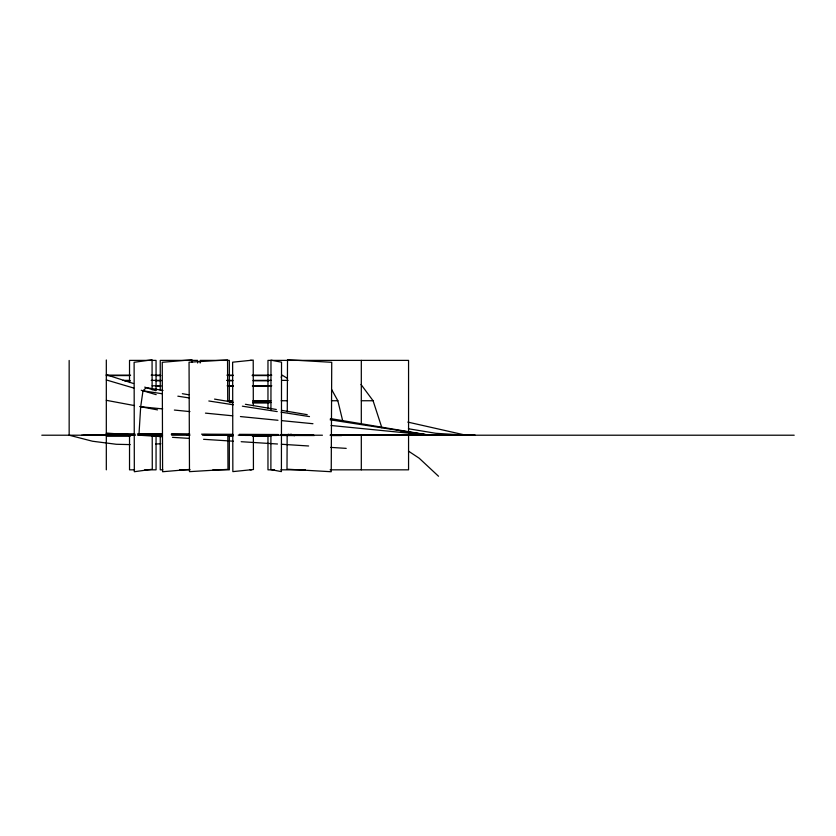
<?xml version="1.0" encoding="UTF-8"?>
<svg xmlns="http://www.w3.org/2000/svg" width="836" height="836" viewBox="0 0 836 836"><rect width="100%" height="100%" fill="white"/><g stroke="black" fill="none" stroke-linecap="round" stroke-linejoin="round"><path stroke-width="1.25" d="M270.916 435.744L270.885 469.613L281.418 471.619L281.523 362.187L270.989 360.18L270.937 409.692M287.156 435.305L286.999 469.184L331.234 471.734L331.735 362.312L287.511 359.752L287.27 411.855M163.03 390.454L146.29 387.643L142.998 390.778L140.688 406.745L139.006 433.884L162.456 433.988M281.136 377.287L282.181 375.165L287.511 378.426M189.73 469.414L162.592 471.734L162.257 362.301L191.977 359.762L191.987 362.375M280.802 435.305L283.394 435.096M155.726 444.031L160.846 443.749M281.063 435.41L291.482 435.211M115.347 435.138L83.997 435.211M104.928 435.138L81.667 435.211M250.089 360.389L251.552 360.389M106.318 375.165L130.604 375.165M151.17 375.165L160.303 375.165M226.859 375.165L233.202 375.165M252.263 375.165L271.773 375.165M106.318 375.583L129.768 375.583M155.642 375.583L160.867 375.583M228.918 375.583L232.993 375.583M252.263 375.583L269.192 375.583M123.101 380.38L129.559 380.38M151.191 380.38L161.275 380.38M226.546 380.38L232.889 380.38M253.214 380.38L271.313 380.38M281.659 380.38L288.117 380.38M124.554 380.798L130.385 380.798M155.705 380.798L161.097 380.798M228.824 380.798L232.784 380.798M253.162 380.798L269.056 380.798M152.173 385.804L161.045 385.804M227.12 385.804L233.443 385.804M252.451 385.804L271.794 385.804M155.59 386.222L160.867 386.222M228.124 386.222L233.244 386.222M252.451 386.222L269.087 386.222M227.34 400.747L232.471 400.747M252.963 400.747L270.895 400.747M281.136 400.747L287.532 400.747M331.38 400.747L337.838 400.747L342.603 420.435M361.34 400.747L373.086 400.747L381.885 427.813M228.343 401.165L232.784 401.165M252.994 401.165L269.056 401.165M229.398 402.471L233.275 402.471M252.576 402.471L271.282 402.471M252.65 402.9L269.056 402.9M150.459 435.253L162.184 435.242L149.163 435.253M220.84 435.19L232.575 435.18M248.208 435.169L274.281 435.148M292.527 435.128L301.65 435.117M330.335 435.096L413.747 435.023M422.87 435.013L475.015 434.96M41.8 435.211L130.625 435.211M139.11 435.211L162.55 435.211M171.662 435.211L189.887 435.211M202.479 435.211L233.108 435.211M238.218 435.211L322.424 435.211M330.199 435.211L794.2 435.211M106.318 435.608L129.496 435.608M152.664 435.608L160.355 435.608M228.082 435.608L233.254 435.608M252.702 435.608L270.927 435.608M106.318 436.026L130.531 436.026M155.705 436.026L161.055 436.026M228.918 436.026L232.784 436.026M252.681 436.026L269.202 436.026M134.586 469.832L129.528 469.832L129.528 434.657M144.691 469.832L156.06 469.832L156.06 434.657M162.832 469.832L160.251 469.832L160.251 434.657M179.583 469.832L189.897 469.832M212.846 469.832L229.325 469.832L229.325 434.657M250.089 469.832L251.552 469.832M274.407 469.832L267.969 469.832L267.969 434.657M280.844 469.832L305.422 469.832M330.115 469.832L408.564 469.832L408.564 434.657M106.318 435.19L134.93 435.232M186.815 435.316L189.532 435.326M216.67 435.368L232.439 435.389M245.23 435.41L276.653 435.462M281.575 435.472L314.357 435.525M331.255 435.556L341.663 435.566M171.579 434.03L189.814 434.114M201.539 434.166L232.805 434.312M239.315 434.344L278.398 434.521M281.011 434.532L313.573 434.678M330.513 434.762L429.526 435.211L330.387 418.564M224.079 435.357L233.171 435.399M251.354 435.493L271.94 435.587M106.318 433.55L134.878 433.842M137.48 433.874L162.142 434.124M171.234 434.218L189.406 434.406M203.681 434.553L232.241 434.845M240.036 434.929L277.677 435.316M281.575 435.357L294.554 435.493L290.844 434.292M130.207 444.606L116.256 444.271L92.493 441.23L69.158 435.211L69.158 360.452M408.647 434.292L413.862 434.521M422.995 434.919L429.526 435.211L330.147 419.797M106.318 433.132L135.327 434.971M137.449 435.107L162.079 436.674M172.456 437.332L189.312 438.398M203.576 439.308L233.401 441.199M241.176 441.701L277.489 444M281.377 444.25L308.609 445.985M330.648 447.385L346.209 448.368M290.667 435.148L294.554 435.493L290.813 434.386M423.016 434.615L429.526 435.211L412.744 432.902M140.688 406.745L162.706 408.909M174.369 410.058L189.908 411.594M205.457 413.13L232.648 415.805M240.423 416.568L277.98 420.278M281.868 420.654L312.957 423.716M331.087 425.503L429.526 435.211M401.134 431.303L410.162 432.546M142.998 390.778L162.362 393.777M177.849 396.18L189.469 397.978M208.822 400.987L233.349 404.791M242.377 406.191L277.228 411.594M281.095 412.19L309.498 416.6M182.342 393.693L188.779 394.78M214.528 399.106L232.554 402.126M245.418 404.29L276.319 409.483M281.471 410.34L307.22 414.666M291.994 435.034L294.554 435.493L290.792 434.49M407.822 422.096L465.882 435.211L435.828 433.299L408.438 428.763M106.318 400.319L134.491 405.585M139.612 406.536L157.544 409.891M288.159 434.292L294.554 435.493M106.318 379.952L133.75 388.05M141.232 390.255L156.186 394.665M106.318 374.737L133.572 383.536M144.712 387.131L155.862 390.725M408.48 451.126L419.17 458.201L438.524 476.248M361.016 384.455L373.086 400.747M331.589 389.43L337.838 400.747M227.716 401.604L227.549 359.919L189.051 362.218L189.479 471.65L227.977 469.351L227.841 435.483M253.308 405.669L253.214 360.076L232.627 362.187L232.847 471.619L253.433 469.508L253.371 435.64M152.121 389.764L152.068 359.804L134.115 362.291L134.324 471.723L152.277 469.236L152.215 435.368M408.564 432.045L408.564 360.389L267.969 360.389L267.969 408.595M361.309 360.389L361.309 424.228M361.309 434.657L361.309 469.832M229.325 402.085L229.325 360.389L200.18 360.389L200.18 362.991M197.63 362.991L197.63 360.389L160.251 360.389L160.251 390.36M156.06 390.36L156.06 360.389L129.528 360.389L129.528 382.543M106.318 359.971L106.318 469.832"/></g></svg>
